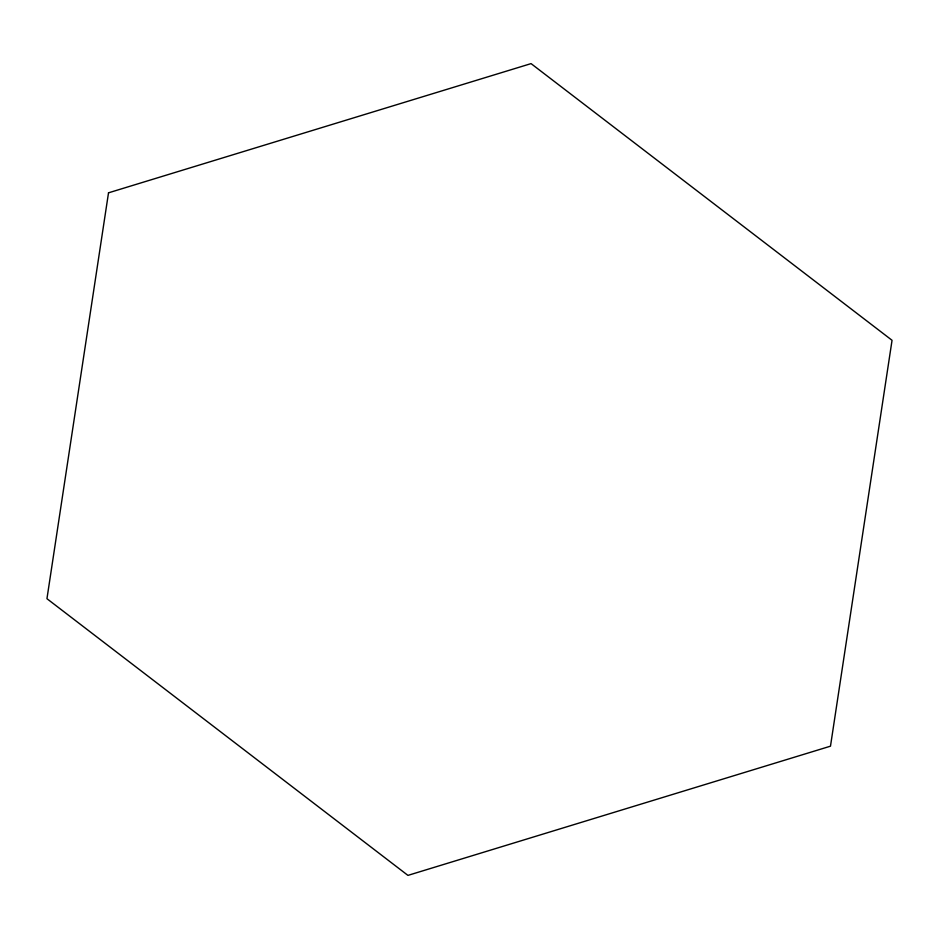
<?xml version="1.0" encoding="UTF-8"?>
<svg xmlns="http://www.w3.org/2000/svg" width="939" height="939" viewBox="0 0 939 939"><rect width="100%" height="100%" fill="white"/><g stroke="black" fill="none" stroke-linecap="round" stroke-linejoin="round"><path stroke-width="1.41" d="M108.513 192.824L46.95 598.706L407.937 875.383L830.487 746.176L892.05 340.294L531.063 63.617L108.513 192.824"/></g></svg>
